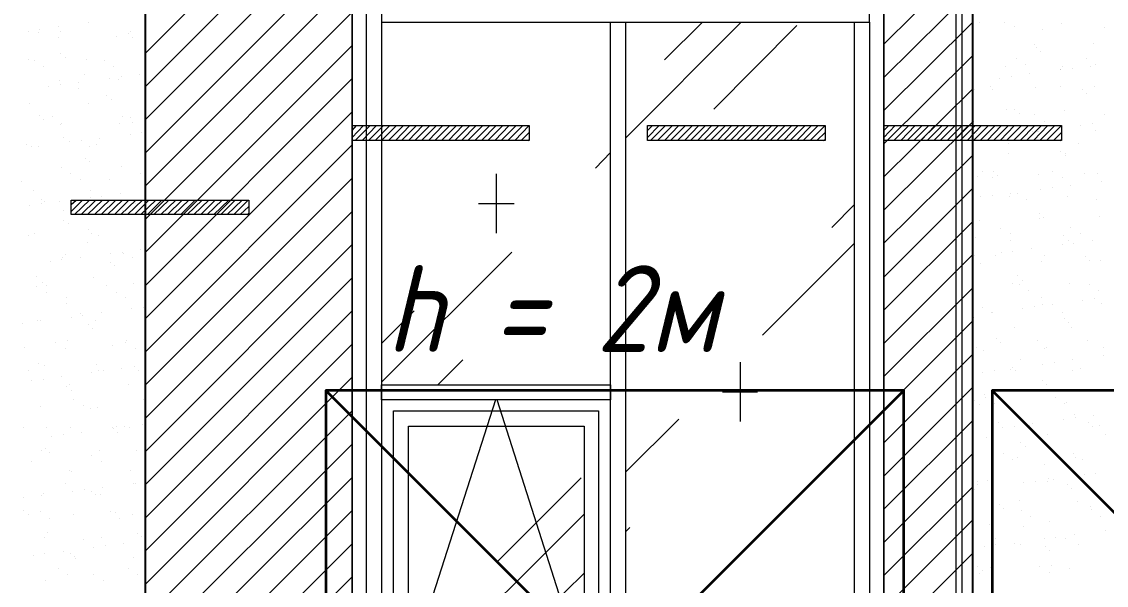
# Model space of a CAD drawing. Header units: millimetres. Extents: x -356862 to 418287, y 0 to 839748.
# Drawn here: x 387918 to 391672, y 774415 to 776364 of the extents above; entities that cross this region are included whole.
import ezdxf

# ---------------------------------------------------------------- set-up
doc = ezdxf.new("R2010")
doc.units = ezdxf.units.MM
doc.layers.add('PDF _Геометрия', color=7, linetype='Continuous', true_color=0xbababa)
doc.styles.add('ISOCPEUR_I', font='isocpeui.ttf', dxfattribs={"width": 0.9, "height": 2.5})

msp = doc.modelspace()

# ---------------------------------------------------------------- linework, layer by layer
at = {"color": 1, "lineweight": 35}
for points in [[(388971.1357, 774088.5377), (390971.1357, 774088.5377), (390971.1357, 775088.5377), (388971.1357, 775088.5377)], [(391277.0288, 774088.5377), (393277.0288, 774088.5377), (393277.0288, 775088.5377), (391277.0288, 775088.5377)]]:
    msp.add_lwpolyline(points, close=True, dxfattribs=at)
for points in [[(388971.1357, 773088.5377), (390971.1357, 775088.5377)], [(388971.1357, 775088.5377), (390971.1357, 773088.5377)], [(391277.0288, 775088.5377), (393277.0288, 773088.5377)]]:
    msp.add_lwpolyline(points, dxfattribs=at)
at = {"layer": 'PDF _Геометрия', "color": 171, "lineweight": 20, "true_color": 0x7f7fff}
for points in [[(388345.2763, 776253.6924), (389148.4721, 777056.8882)], [(388345.2763, 776138.9501), (389263.2144, 777056.8882)], [(388345.2763, 776024.2078), (389377.9567, 777056.8882)], [(388345.2763, 775909.4656), (389492.6989, 777056.8882)], [(388345.2763, 775794.7233), (389607.4412, 777056.8882)], [(390902.0804, 776286.1666), (391209.5031, 776591.4243)], [(390902.0804, 776171.4243), (391209.5031, 776476.6821)], [(388345.2763, 775679.981), (389061.8742, 776396.579)], [(390902.0804, 776056.6821), (391209.5031, 776361.9398)], [(388345.2763, 775565.2388), (389061.8742, 776281.8367)], [(390902.0804, 775941.9398), (391209.5031, 776247.1975)], [(388345.2763, 775450.4965), (389061.8742, 776167.0944)], [(390902.0804, 775827.1975), (391209.5031, 776132.4553)], [(388345.2763, 775335.7542), (389061.8742, 776052.3522)], [(390902.0804, 775712.4553), (391209.5031, 776017.713)], [(388345.2763, 775221.012), (389061.8742, 775937.6099)], [(390902.0804, 775597.713), (391209.5031, 775902.9707)], [(388345.2763, 775106.2697), (389061.8742, 775822.8676)], [(390902.0804, 775480.8058), (391209.5031, 775788.2285)], [(388345.2763, 774991.5274), (389061.8742, 775708.1254)], [(390902.0804, 775366.0635), (391209.5031, 775673.4862)], [(388345.2763, 774876.7852), (389061.8742, 775593.3831)], [(390902.0804, 775251.3212), (391209.5031, 775558.7439)], [(388345.2763, 774762.0429), (389061.8742, 775478.6408)], [(390902.0804, 775136.579), (391209.5031, 775444.0017)], [(388345.2763, 774647.3006), (389061.8742, 775363.8986)], [(390902.0804, 775021.8367), (391209.5031, 775329.2594)], [(388345.2763, 774532.5584), (389061.8742, 775249.1563)], [(390902.0804, 774907.0944), (391209.5031, 775214.5171)], [(388345.2763, 774417.8161), (389061.8742, 775134.414)], [(390902.0804, 774792.3522), (391209.5031, 775099.7748)], [(388345.2763, 774303.0738), (389061.8742, 775017.5068)], [(390902.0804, 774677.6099), (391209.5031, 774985.0326)], [(388345.2763, 774188.3315), (389061.8742, 774902.7645)], [(390902.0804, 774562.8676), (391209.5031, 774870.2903)], [(388345.2763, 774073.5893), (389061.8742, 774788.0223)], [(390902.0804, 774448.1254), (391209.5031, 774755.548)], [(388345.2763, 773958.847), (389061.8742, 774673.28)], [(390902.0804, 774333.3831), (391209.5031, 774640.8058)], [(388345.2763, 773844.1047), (389061.8742, 774558.5377)], [(390902.0804, 774218.6408), (391209.5031, 774526.0635)], [(388345.2763, 773729.3625), (389061.8742, 774443.7955)]]:
    msp.add_lwpolyline(points, dxfattribs=at)
for points in [[(388345.2763, 773701.2181), (389061.8742, 773701.2181), (389061.8742, 776463.6924), (390902.0804, 776463.6924), (390902.0804, 773701.2181), (391209.5031, 773701.2181), (391209.5031, 777056.8882), (388345.2763, 777056.8882)], [(389061.8742, 773701.2181), (390902.0804, 773701.2181), (390902.0804, 776463.6924), (389061.8742, 776463.6924)]]:
    msp.add_lwpolyline(points, close=True, dxfattribs=at)
at = {"layer": 'PDF _Геометрия', "color": 8, "lineweight": 5, "true_color": 0x808080}
msp.add_lwpolyline([(391151.0495, 777056.8882), (391151.0495, 773185.9604), (391161.8742, 773185.9604), (391172.6989, 773185.9604), (391172.6989, 777056.8882)], dxfattribs=at)
at = {"layer": 'PDF _Геометрия', "color": 252, "lineweight": 5, "true_color": 0x989898}
for points in [[(391151.0495, 777002.7645), (391151.0495, 773131.8367)], [(391172.6989, 773131.8367), (391172.6989, 777002.7645)], [(389163.6268, 776387.9192), (389163.6268, 775082.4553), (389163.6268, 773753.1769), (389111.668, 773753.1769), (389111.668, 775082.4553), (389111.668, 776387.9192), (389111.668, 776463.6924)], [(390826.3072, 776411.7336), (389981.9773, 776411.7336), (389163.6268, 776411.7336), (389163.6268, 776361.9398), (389981.9773, 776361.9398), (390852.2866, 776361.9398), (390852.2866, 776411.7336), (389981.9773, 776411.7336), (389163.6268, 776411.7336)], [(389955.9979, 773850.5996), (389955.9979, 775082.4553), (389955.9979, 776361.9398), (390007.9567, 776361.9398), (390007.9567, 775082.4553), (390007.9567, 773867.9192)], [(390800.3278, 774132.0429), (390800.3278, 775082.4553), (390800.3278, 776361.9398), (390852.2866, 776361.9398), (390852.2866, 775082.4553), (390852.2866, 774149.3625)]]:
    msp.add_lwpolyline(points, dxfattribs=at)
at = {"layer": 'PDF _Геометрия', "color": 24, "lineweight": 18, "true_color": 0xa12502}
for points in [[(387834.3484, 776463.6924), (388345.2763, 776463.6924), (388345.2763, 772168.4346), (388295.4824, 772168.4346), (388295.4824, 772014.7233), (387834.3484, 772014.7233)], [(391209.5031, 776463.6924), (391720.4309, 776463.6924), (391720.4309, 773088.5377), (391209.5031, 773088.5377)]]:
    msp.add_lwpolyline(points, close=True, dxfattribs=at)
at = {"layer": 'PDF _Геометрия', "color": 8, "lineweight": 25, "true_color": 0x767676}
for points in [[(387834.3484, 776463.6924), (388345.2763, 776463.6924), (388345.2763, 772168.4346), (388295.4824, 772168.4346), (388295.4824, 772014.7233), (387834.3484, 772014.7233)], [(391209.5031, 776463.6924), (391720.4309, 776463.6924), (391720.4309, 773088.5377), (391209.5031, 773088.5377)]]:
    msp.add_lwpolyline(points, close=True, dxfattribs=at)
at = {"layer": 'PDF _Геометрия', "color": 7, "lineweight": 9}
for points in [[(388345.2763, 776463.6924), (388345.2763, 772168.4346)], [(391209.5031, 773088.5377), (391209.5031, 776463.6924)]]:
    msp.add_lwpolyline(points, dxfattribs=at)
at = {"layer": 'PDF _Геометрия', "color": 7, "lineweight": 5}
msp.add_lwpolyline([(389061.8742, 773701.2181), (389061.8742, 776463.6924), (390902.0804, 776463.6924), (390902.0804, 773701.2181)], close=True, dxfattribs=at)
at = {"layer": 'PDF _Геометрия', "color": 24, "lineweight": 18, "true_color": 0xa12502}
for points in [[(388044.3484, 776346.7852), (388044.3484, 776346.7852)], [(388150.4309, 776359.7748), (388150.4309, 776359.7748)], [(391231.1526, 776361.9398), (391231.1526, 776361.9398)], [(391317.7505, 776359.7748), (391317.7505, 776359.7748)], [(391352.3897, 776346.7852), (391352.3897, 776346.7852)], [(391516.9257, 776357.6099), (391516.9257, 776357.6099)], [(387940.4309, 776331.6305), (387940.4309, 776331.6305)], [(387977.235, 776325.1357), (387977.235, 776325.1357)], [(387979.4, 776338.1254), (387979.4, 776338.1254)], [(388044.3484, 776309.981), (388044.3484, 776309.981)], [(388050.8433, 776329.4656), (388050.8433, 776329.4656)], [(388247.8536, 776312.146), (388247.8536, 776312.146)], [(388288.9876, 776322.9707), (388288.9876, 776322.9707)], [(388293.3175, 776329.4656), (388293.3175, 776329.4656)], [(388301.9773, 776309.981), (388301.9773, 776309.981)], [(391449.8123, 776335.9604), (391449.8123, 776335.9604)], [(391664.1422, 776342.4553), (391664.1422, 776342.4553)], [(391211.668, 776277.5068), (391211.668, 776277.5068)], [(391421.668, 776286.1666), (391421.668, 776286.1666)], [(391430.3278, 776275.3419), (391430.3278, 776275.3419)], [(391627.3381, 776288.3315), (391627.3381, 776288.3315)], [(387942.5959, 776234.2078), (387942.5959, 776234.2078)], [(388053.0082, 776253.6924), (388053.0082, 776253.6924)], [(388068.1629, 776240.7027), (388068.1629, 776240.7027)], [(388141.7711, 776232.0429), (388141.7711, 776232.0429)], [(391361.0495, 776236.3728), (391361.0495, 776236.3728)], [(391443.3175, 776262.3522), (391443.3175, 776262.3522)], [(391603.5237, 776236.3728), (391603.5237, 776236.3728)], [(387962.0804, 776229.8779), (387962.0804, 776229.8779)], [(387994.5546, 776210.3934), (387994.5546, 776210.3934)], [(388204.5546, 776229.8779), (388204.5546, 776229.8779)], [(388237.0288, 776210.3934), (388237.0288, 776210.3934)], [(391322.0804, 776208.2285), (391322.0804, 776208.2285)], [(391393.5237, 776214.7233), (391393.5237, 776214.7233)], [(391512.5959, 776199.5687), (391512.5959, 776199.5687)], [(391512.5959, 776197.4037), (391512.5959, 776197.4037)], [(391521.2556, 776208.2285), (391521.2556, 776208.2285)], [(391553.7299, 776201.7336), (391553.7299, 776201.7336)], [(391616.5134, 776210.3934), (391616.5134, 776210.3934)], [(391635.9979, 776216.8882), (391635.9979, 776216.8882)], [(388048.6783, 776160.5996), (388048.6783, 776160.5996)], [(388135.2763, 776180.0841), (388135.2763, 776180.0841)], [(388221.8742, 776167.0944), (388221.8742, 776167.0944)], [(388252.1835, 776162.7645), (388252.1835, 776162.7645)], [(388263.0082, 776173.5893), (388263.0082, 776173.5893)], [(388325.7917, 776182.2491), (388325.7917, 776182.2491)], [(391209.5031, 776193.0738), (391209.5031, 776193.0738)], [(391302.5959, 776169.2594), (391302.5959, 776169.2594)], [(391343.7299, 776175.7542), (391343.7299, 776175.7542)], [(391406.5134, 776184.414), (391406.5134, 776184.414)], [(388011.8742, 776141.1151), (388011.8742, 776141.1151)], [(388053.0082, 776145.445), (388053.0082, 776145.445)], [(388113.6268, 776134.6202), (388113.6268, 776134.6202)], [(388115.7917, 776154.1047), (388115.7917, 776154.1047)], [(391215.9979, 776128.1254), (391215.9979, 776128.1254)], [(391270.1216, 776138.9501), (391270.1216, 776138.9501)], [(391278.7814, 776130.2903), (391278.7814, 776130.2903)], [(391428.1629, 776136.7852), (391428.1629, 776136.7852)], [(391512.5959, 776141.1151), (391512.5959, 776141.1151)], [(391590.534, 776128.1254), (391590.534, 776128.1254)], [(391631.668, 776138.9501), (391631.668, 776138.9501)], [(387946.9257, 776082.6614), (387946.9257, 776082.6614)], [(388148.266, 776082.6614), (388148.266, 776082.6614)], [(388213.2144, 776108.6408), (388213.2144, 776108.6408)], [(388228.369, 776095.6511), (388228.369, 776095.6511)], [(391603.5237, 776115.1357), (391603.5237, 776115.1357)], [(391326.4103, 776058.847), (391326.4103, 776058.847)], [(391354.5546, 776061.012), (391354.5546, 776061.012)], [(391369.7093, 776048.0223), (391369.7093, 776048.0223)], [(391525.5855, 776056.6821), (391525.5855, 776056.6821)], [(387979.4, 776039.3625), (387979.4, 776039.3625)], [(387994.5546, 776026.3728), (387994.5546, 776026.3728)], [(388024.8639, 776035.0326), (388024.8639, 776035.0326)], [(388053.0082, 776009.0532), (388053.0082, 776009.0532)], [(388057.3381, 776013.3831), (388057.3381, 776013.3831)], [(388256.5134, 776013.3831), (388256.5134, 776013.3831)], [(388267.3381, 776035.0326), (388267.3381, 776035.0326)], [(388295.4824, 776032.8676), (388295.4824, 776032.8676)], [(388301.9773, 776015.548), (388301.9773, 776015.548)], [(391213.833, 776019.8779), (391213.833, 776019.8779)], [(391423.833, 776041.5274), (391423.833, 776041.5274)], [(391456.3072, 776019.8779), (391456.3072, 776019.8779)], [(391625.1732, 776011.2181), (391625.1732, 776011.2181)], [(391666.3072, 776041.5274), (391666.3072, 776041.5274)], [(388293.3175, 775974.414), (388293.3175, 775974.414)], [(388334.4515, 775980.9089), (388334.4515, 775980.9089)], [(391222.4928, 775978.7439), (391222.4928, 775978.7439)], [(391374.0391, 775976.579), (391374.0391, 775976.579)], [(391415.1732, 775983.0738), (391415.1732, 775983.0738)], [(391432.4928, 775985.2388), (391432.4928, 775985.2388)], [(391436.8227, 775985.2388), (391436.8227, 775985.2388)], [(391477.9567, 775991.7336), (391477.9567, 775991.7336)], [(391584.0391, 776004.7233), (391584.0391, 776004.7233)], [(391635.9979, 775987.4037), (391635.9979, 775987.4037)], [(387933.9361, 775937.6099), (387933.9361, 775937.6099)], [(387953.4206, 775933.28), (387953.4206, 775933.28)], [(387977.235, 775933.28), (387977.235, 775933.28)], [(388061.668, 775963.5893), (388061.668, 775963.5893)], [(388083.3175, 775948.4346), (388083.3175, 775948.4346)], [(388124.4515, 775952.7645), (388124.4515, 775952.7645)], [(388176.4103, 775939.7748), (388176.4103, 775939.7748)], [(388187.235, 775961.4243), (388187.235, 775961.4243)], [(391267.9567, 775963.5893), (391267.9567, 775963.5893)], [(391332.9051, 775944.1047), (391332.9051, 775944.1047)], [(391575.3794, 775944.1047), (391575.3794, 775944.1047)], [(388152.5959, 775931.1151), (388152.5959, 775931.1151)], [(391332.9051, 775909.4656), (391332.9051, 775909.4656)], [(391514.7608, 775913.7955), (391514.7608, 775913.7955)], [(391529.9154, 775900.8058), (391529.9154, 775900.8058)], [(391532.0804, 775907.3006), (391532.0804, 775907.3006)], [(388057.3381, 775859.6718), (388057.3381, 775859.6718)], [(388139.6062, 775892.146), (388139.6062, 775892.146)], [(388152.5959, 775879.1563), (388152.5959, 775879.1563)], [(388263.0082, 775861.8367), (388263.0082, 775861.8367)], [(388087.6474, 775840.1872), (388087.6474, 775840.1872)], [(388330.1216, 775840.1872), (388330.1216, 775840.1872)], [(391226.8227, 775827.1975), (391226.8227, 775827.1975)], [(391244.1422, 775846.6821), (391244.1422, 775846.6821)], [(391276.6165, 775825.0326), (391276.6165, 775825.0326)], [(391280.9464, 775844.5171), (391280.9464, 775844.5171)], [(391296.101, 775831.5274), (391296.101, 775831.5274)], [(391436.8227, 775835.8573), (391436.8227, 775835.8573)], [(391486.6165, 775846.6821), (391486.6165, 775846.6821)], [(391519.0907, 775825.0326), (391519.0907, 775825.0326)], [(391597.0288, 775838.0223), (391597.0288, 775838.0223)], [(391640.3278, 775838.0223), (391640.3278, 775838.0223)], [(387918.7814, 775812.0429), (387918.7814, 775812.0429)], [(387957.7505, 775781.7336), (387957.7505, 775781.7336)], [(388120.1216, 775818.5377), (388120.1216, 775818.5377)], [(388156.9257, 775781.7336), (388156.9257, 775781.7336)], [(388221.8742, 775818.5377), (388221.8742, 775818.5377)], [(391445.4824, 775783.8986), (391445.4824, 775783.8986)], [(391486.6165, 775790.3934), (391486.6165, 775790.3934)], [(391549.4, 775799.0532), (391549.4, 775799.0532)], [(391655.4824, 775812.0429), (391655.4824, 775812.0429)], [(387985.8948, 775749.2594), (387985.8948, 775749.2594)], [(388154.7608, 775755.7542), (388154.7608, 775755.7542)], [(388195.8948, 775760.0841), (388195.8948, 775760.0841)], [(388258.6783, 775768.7439), (388258.6783, 775768.7439)], [(388297.6474, 775747.0944), (388297.6474, 775747.0944)], [(391235.4824, 775757.9192), (391235.4824, 775757.9192)], [(391276.6165, 775762.2491), (391276.6165, 775762.2491)], [(391337.235, 775757.9192), (391337.235, 775757.9192)], [(391339.4, 775770.9089), (391339.4, 775770.9089)], [(391363.2144, 775770.9089), (391363.2144, 775770.9089)], [(391395.6886, 775749.2594), (391395.6886, 775749.2594)], [(391536.4103, 775757.9192), (391536.4103, 775757.9192)], [(391638.1629, 775749.2594), (391638.1629, 775749.2594)], [(387944.7608, 775727.6099), (387944.7608, 775727.6099)], [(387985.8948, 775734.1047), (387985.8948, 775734.1047)], [(387996.7196, 775742.7645), (387996.7196, 775742.7645)], [(388048.6783, 775740.5996), (388048.6783, 775740.5996)], [(388063.833, 775710.2903), (388063.833, 775710.2903)], [(388239.1938, 775742.7645), (388239.1938, 775742.7645)], [(388267.3381, 775712.4553), (388267.3381, 775712.4553)], [(388312.802, 775734.1047), (388312.802, 775734.1047)], [(388063.833, 775677.8161), (388063.833, 775677.8161)], [(391231.1526, 775677.8161), (391231.1526, 775677.8161)], [(391441.1526, 775699.4656), (391441.1526, 775699.4656)], [(391441.1526, 775684.3109), (391441.1526, 775684.3109)], [(391454.1422, 775686.4759), (391454.1422, 775686.4759)], [(391646.8227, 775688.6408), (391646.8227, 775688.6408)], [(387962.0804, 775632.3522), (387962.0804, 775632.3522)], [(388078.9876, 775664.8264), (388078.9876, 775664.8264)], [(388150.4309, 775645.3419), (388150.4309, 775645.3419)], [(388161.2556, 775632.3522), (388161.2556, 775632.3522)], [(391306.9257, 775649.6718), (391306.9257, 775649.6718)], [(391549.4, 775651.8367), (391549.4, 775651.8367)], [(387940.4309, 775623.6924), (387940.4309, 775623.6924)], [(388146.101, 775602.0429), (388146.101, 775602.0429)], [(388185.0701, 775623.6924), (388185.0701, 775623.6924)], [(391220.3278, 775617.1975), (391220.3278, 775617.1975)], [(391339.4, 775630.1872), (391339.4, 775630.1872)], [(391341.5649, 775608.5377), (391341.5649, 775608.5377)], [(391523.4206, 775623.6924), (391523.4206, 775623.6924)], [(391540.7402, 775606.3728), (391540.7402, 775606.3728)], [(391558.0598, 775597.713), (391558.0598, 775597.713)], [(391581.8742, 775630.1872), (391581.8742, 775630.1872)], [(391623.0082, 775606.3728), (391623.0082, 775606.3728)], [(388068.1629, 775558.7439), (388068.1629, 775558.7439)], [(388226.2041, 775563.0738), (388226.2041, 775563.0738)], [(388267.3381, 775567.4037), (388267.3381, 775567.4037)], [(388271.668, 775560.9089), (388271.668, 775560.9089)], [(388330.1216, 775576.0635), (388330.1216, 775576.0635)], [(391309.0907, 775565.2388), (391309.0907, 775565.2388)], [(391348.0598, 775569.5687), (391348.0598, 775569.5687)], [(391413.0082, 775578.2285), (391413.0082, 775578.2285)], [(391519.0907, 775593.3831), (391519.0907, 775593.3831)], [(388018.369, 775534.9295), (388018.369, 775534.9295)], [(388057.3381, 775541.4243), (388057.3381, 775541.4243)], [(388059.5031, 775547.9192), (388059.5031, 775547.9192)], [(388122.2866, 775550.0841), (388122.2866, 775550.0841)], [(388224.0391, 775532.7645), (388224.0391, 775532.7645)], [(388239.1938, 775519.7748), (388239.1938, 775519.7748)], [(388301.9773, 775547.9192), (388301.9773, 775547.9192)], [(391215.9979, 775554.414), (391215.9979, 775554.414)], [(391237.6474, 775528.4346), (391237.6474, 775528.4346)], [(391287.4412, 775554.414), (391287.4412, 775554.414)], [(391447.6474, 775534.9295), (391447.6474, 775534.9295)], [(391458.4721, 775554.414), (391458.4721, 775554.414)], [(391601.3587, 775552.2491), (391601.3587, 775552.2491)], [(391614.3484, 775539.2594), (391614.3484, 775539.2594)], [(391651.1526, 775537.0944), (391651.1526, 775537.0944)], [(387968.5752, 775482.9707), (387968.5752, 775482.9707)], [(391365.3794, 775485.1357), (391365.3794, 775485.1357)], [(387970.7402, 775448.3315), (387970.7402, 775448.3315)], [(387990.2247, 775463.4862), (387990.2247, 775463.4862)], [(388003.2144, 775450.4965), (388003.2144, 775450.4965)], [(388167.7505, 775480.8058), (388167.7505, 775480.8058)], [(388213.2144, 775450.4965), (388213.2144, 775450.4965)], [(388306.3072, 775456.9913), (388306.3072, 775456.9913)], [(391345.8948, 775456.9913), (391345.8948, 775456.9913)], [(391369.7093, 775454.8264), (391369.7093, 775454.8264)], [(391380.534, 775469.981), (391380.534, 775469.981)], [(391545.0701, 775456.9913), (391545.0701, 775456.9913)], [(391612.1835, 775454.8264), (391612.1835, 775454.8264)], [(388005.3794, 775428.847), (388005.3794, 775428.847)], [(388072.4928, 775409.3625), (388072.4928, 775409.3625)], [(388247.8536, 775428.847), (388247.8536, 775428.847)], [(388275.9979, 775411.5274), (388275.9979, 775411.5274)], [(391402.1835, 775435.3419), (391402.1835, 775435.3419)], [(391447.6474, 775409.3625), (391447.6474, 775409.3625)], [(391644.6577, 775435.3419), (391644.6577, 775435.3419)], [(388072.4928, 775387.713), (388072.4928, 775387.713)], [(388299.8123, 775370.3934), (388299.8123, 775370.3934)], [(388338.7814, 775376.8882), (388338.7814, 775376.8882)], [(391241.9773, 775376.8882), (391241.9773, 775376.8882)], [(391380.534, 775372.5584), (391380.534, 775372.5584)], [(391421.668, 775379.0532), (391421.668, 775379.0532)], [(391451.9773, 775385.548), (391451.9773, 775385.548)], [(391484.4515, 775385.548), (391484.4515, 775385.548)], [(391590.534, 775400.7027), (391590.534, 775400.7027)], [(391629.5031, 775405.0326), (391629.5031, 775405.0326)], [(391655.4824, 775387.713), (391655.4824, 775387.713)], [(387972.9051, 775331.4243), (387972.9051, 775331.4243)], [(388089.8123, 775342.2491), (388089.8123, 775342.2491)], [(388122.2866, 775353.0738), (388122.2866, 775353.0738)], [(388128.7814, 775348.7439), (388128.7814, 775348.7439)], [(388172.0804, 775331.4243), (388172.0804, 775331.4243)], [(388193.7299, 775357.4037), (388193.7299, 775357.4037)], [(391211.668, 775350.9089), (391211.668, 775350.9089)], [(391213.833, 775340.0841), (391213.833, 775340.0841)], [(391274.4515, 775359.5687), (391274.4515, 775359.5687)], [(391278.7814, 775359.5687), (391278.7814, 775359.5687)], [(391521.2556, 775359.5687), (391521.2556, 775359.5687)], [(391525.5855, 775337.9192), (391525.5855, 775337.9192)], [(387920.9464, 775320.5996), (387920.9464, 775320.5996)], [(387983.7299, 775329.2594), (387983.7299, 775329.2594)], [(388150.4309, 775316.2697), (388150.4309, 775316.2697)], [(388163.4206, 775303.28), (388163.4206, 775303.28)], [(391352.3897, 775307.6099), (391352.3897, 775307.6099)], [(391540.7402, 775324.9295), (391540.7402, 775324.9295)], [(391551.5649, 775307.6099), (391551.5649, 775307.6099)], [(388076.8227, 775259.981), (388076.8227, 775259.981)], [(388282.4928, 775262.146), (388282.4928, 775262.146)], [(391291.7711, 775268.6408), (391291.7711, 775268.6408)], [(391432.4928, 775259.981), (391432.4928, 775259.981)], [(391607.8536, 775262.146), (391607.8536, 775262.146)], [(387929.6062, 775236.1666), (387929.6062, 775236.1666)], [(388033.5237, 775253.4862), (388033.5237, 775253.4862)], [(388068.1629, 775234.0017), (388068.1629, 775234.0017)], [(388232.6989, 775242.6614), (388232.6989, 775242.6614)], [(388278.1629, 775253.4862), (388278.1629, 775253.4862)], [(388310.6371, 775234.0017), (388310.6371, 775234.0017)], [(391222.4928, 775238.3315), (391222.4928, 775238.3315)], [(391246.3072, 775227.5068), (391246.3072, 775227.5068)], [(391306.9257, 775255.6511), (391306.9257, 775255.6511)], [(391456.3072, 775234.0017), (391456.3072, 775234.0017)], [(391464.967, 775238.3315), (391464.967, 775238.3315)], [(391661.9773, 775238.3315), (391661.9773, 775238.3315)], [(387977.235, 775182.0429), (387977.235, 775182.0429)], [(391374.0391, 775195.0326), (391374.0391, 775195.0326)], [(391493.1113, 775186.3728), (391493.1113, 775186.3728)], [(391555.8948, 775195.0326), (391555.8948, 775195.0326)], [(391661.9773, 775208.0223), (391661.9773, 775208.0223)], [(387942.5959, 775156.0635), (387942.5959, 775156.0635)], [(387996.7196, 775173.3831), (387996.7196, 775173.3831)], [(388161.2556, 775151.7336), (388161.2556, 775151.7336)], [(388176.4103, 775179.8779), (388176.4103, 775179.8779)], [(388185.0701, 775158.2285), (388185.0701, 775158.2285)], [(388202.3897, 775156.0635), (388202.3897, 775156.0635)], [(388265.1732, 775164.7233), (388265.1732, 775164.7233)], [(388308.4721, 775171.2181), (388308.4721, 775171.2181)], [(388323.6268, 775158.2285), (388323.6268, 775158.2285)], [(391241.9773, 775151.7336), (391241.9773, 775151.7336)], [(391283.1113, 775158.2285), (391283.1113, 775158.2285)], [(391341.5649, 775162.5584), (391341.5649, 775162.5584)], [(391345.8948, 775166.8882), (391345.8948, 775166.8882)], [(391356.7196, 775158.2285), (391356.7196, 775158.2285)], [(391451.9773, 775179.8779), (391451.9773, 775179.8779)], [(391555.8948, 775156.0635), (391555.8948, 775156.0635)], [(391584.0391, 775164.7233), (391584.0391, 775164.7233)], [(387951.2556, 775123.5893), (387951.2556, 775123.5893)], [(387992.3897, 775127.9192), (387992.3897, 775127.9192)], [(388055.1732, 775136.579), (388055.1732, 775136.579)], [(388083.3175, 775108.4346), (388083.3175, 775108.4346)], [(388286.8227, 775110.5996), (388286.8227, 775110.5996)], [(391451.9773, 775123.5893), (391451.9773, 775123.5893)], [(391464.967, 775110.5996), (391464.967, 775110.5996)], [(388074.6577, 775101.9398), (388074.6577, 775101.9398)], [(388089.8123, 775088.9501), (388089.8123, 775088.9501)], [(391250.6371, 775075.9604), (391250.6371, 775075.9604)], [(391462.802, 775084.6202), (391462.802, 775084.6202)], [(391666.3072, 775086.7852), (391666.3072, 775086.7852)], [(387981.5649, 775032.6614), (387981.5649, 775032.6614)], [(388096.3072, 775058.6408), (388096.3072, 775058.6408)], [(388130.9464, 775036.9913), (388130.9464, 775036.9913)], [(388340.9464, 775058.6408), (388340.9464, 775058.6408)], [(391215.9979, 775054.3109), (391215.9979, 775054.3109)], [(391231.1526, 775041.3212), (391231.1526, 775041.3212)], [(391252.802, 775065.1357), (391252.802, 775065.1357)], [(391285.2763, 775043.4862), (391285.2763, 775043.4862)], [(391495.2763, 775065.1357), (391495.2763, 775065.1357)], [(391527.7505, 775043.4862), (391527.7505, 775043.4862)], [(391534.2453, 775047.8161), (391534.2453, 775047.8161)], [(388156.9257, 775026.1666), (388156.9257, 775026.1666)], [(388180.7402, 775030.4965), (388180.7402, 775030.4965)], [(391361.0495, 775006.6821), (391361.0495, 775006.6821)], [(391560.2247, 775006.6821), (391560.2247, 775006.6821)], [(391564.5546, 774993.6924), (391564.5546, 774993.6924)], [(391627.3381, 775002.3522), (391627.3381, 775002.3522)], [(387923.1113, 774959.0532), (387923.1113, 774959.0532)], [(388005.3794, 774961.2181), (388005.3794, 774961.2181)], [(388087.6474, 774959.0532), (388087.6474, 774959.0532)], [(388232.6989, 774959.0532), (388232.6989, 774959.0532)], [(388234.8639, 774956.8882), (388234.8639, 774956.8882)], [(388247.8536, 774963.3831), (388247.8536, 774963.3831)], [(388273.833, 774963.3831), (388273.833, 774963.3831)], [(388291.1526, 774961.2181), (388291.1526, 774961.2181)], [(388336.6165, 774972.0429), (388336.6165, 774972.0429)], [(391298.266, 774978.5377), (391298.266, 774978.5377)], [(391313.4206, 774961.2181), (391313.4206, 774961.2181)], [(391354.5546, 774965.548), (391354.5546, 774965.548)], [(391404.3484, 774967.713), (391404.3484, 774967.713)], [(391417.3381, 774974.2078), (391417.3381, 774974.2078)], [(391523.4206, 774987.1975), (391523.4206, 774987.1975)], [(391610.0185, 774976.3728), (391610.0185, 774976.3728)], [(391625.1732, 774963.3831), (391625.1732, 774963.3831)], [(391646.8227, 774967.713), (391646.8227, 774967.713)], [(388022.6989, 774930.9089), (388022.6989, 774930.9089)], [(388063.833, 774935.2388), (388063.833, 774935.2388)], [(388126.6165, 774943.8986), (388126.6165, 774943.8986)], [(388250.0185, 774943.8986), (388250.0185, 774943.8986)], [(391257.1319, 774926.579), (391257.1319, 774926.579)], [(391467.1319, 774935.2388), (391467.1319, 774935.2388)], [(391670.6371, 774937.4037), (391670.6371, 774937.4037)], [(387988.0598, 774881.1151), (387988.0598, 774881.1151)], [(388001.0495, 774887.6099), (388001.0495, 774887.6099)], [(388187.235, 774881.1151), (388187.235, 774881.1151)], [(388317.1319, 774881.1151), (388317.1319, 774881.1151)], [(391376.2041, 774907.0944), (391376.2041, 774907.0944)], [(391391.3587, 774894.1047), (391391.3587, 774894.1047)], [(388014.0391, 774874.6202), (388014.0391, 774874.6202)], [(388161.2556, 774863.7955), (388161.2556, 774863.7955)], [(391315.5855, 774870.2903), (391315.5855, 774870.2903)], [(391348.0598, 774848.6408), (391348.0598, 774848.6408)], [(391365.3794, 774857.3006), (391365.3794, 774857.3006)], [(391558.0598, 774870.2903), (391558.0598, 774870.2903)], [(391564.5546, 774855.1357), (391564.5546, 774855.1357)], [(391590.534, 774848.6408), (391590.534, 774848.6408)], [(387951.2556, 774842.146), (387951.2556, 774842.146)], [(388083.3175, 774811.8367), (388083.3175, 774811.8367)], [(388091.9773, 774807.5068), (388091.9773, 774807.5068)], [(388193.7299, 774842.146), (388193.7299, 774842.146)], [(388295.4824, 774811.8367), (388295.4824, 774811.8367)], [(391458.4721, 774833.4862), (391458.4721, 774833.4862)], [(388345.2763, 774770.7027), (388345.2763, 774770.7027)], [(391224.6577, 774772.8676), (391224.6577, 774772.8676)], [(391261.4618, 774777.1975), (391261.4618, 774777.1975)], [(391384.8639, 774768.5377), (391384.8639, 774768.5377)], [(391425.9979, 774772.8676), (391425.9979, 774772.8676)], [(391467.1319, 774772.8676), (391467.1319, 774772.8676)], [(391471.4618, 774783.6924), (391471.4618, 774783.6924)], [(391488.7814, 774781.5274), (391488.7814, 774781.5274)], [(391594.8639, 774796.6821), (391594.8639, 774796.6821)], [(391635.9979, 774801.012), (391635.9979, 774801.012)], [(387992.3897, 774731.7336), (387992.3897, 774731.7336)], [(388068.1629, 774766.3728), (388068.1629, 774766.3728)], [(388094.1422, 774738.2285), (388094.1422, 774738.2285)], [(388135.2763, 774744.7233), (388135.2763, 774744.7233)], [(388161.2556, 774740.3934), (388161.2556, 774740.3934)], [(388198.0598, 774751.2181), (388198.0598, 774751.2181)], [(388304.1422, 774766.3728), (388304.1422, 774766.3728)], [(388310.6371, 774766.3728), (388310.6371, 774766.3728)], [(391215.9979, 774744.7233), (391215.9979, 774744.7233)], [(391224.6577, 774764.2078), (391224.6577, 774764.2078)], [(391280.9464, 774753.3831), (391280.9464, 774753.3831)], [(391536.4103, 774762.0429), (391536.4103, 774762.0429)], [(391551.5649, 774749.0532), (391551.5649, 774749.0532)], [(387925.2763, 774716.579), (387925.2763, 774716.579)], [(387988.0598, 774725.2388), (387988.0598, 774725.2388)], [(388174.2453, 774727.4037), (388174.2453, 774727.4037)], [(388191.5649, 774729.5687), (388191.5649, 774729.5687)], [(391371.8742, 774707.9192), (391371.8742, 774707.9192)], [(391571.0495, 774705.7542), (391571.0495, 774705.7542)], [(387925.2763, 774673.28), (387925.2763, 774673.28)], [(387940.4309, 774660.2903), (387940.4309, 774660.2903)], [(387981.5649, 774668.9501), (387981.5649, 774668.9501)], [(388098.4721, 774658.1254), (388098.4721, 774658.1254)], [(388224.0391, 774668.9501), (388224.0391, 774668.9501)], [(388243.5237, 774666.7852), (388243.5237, 774666.7852)], [(388301.9773, 774660.2903), (388301.9773, 774660.2903)], [(391302.5959, 774692.7645), (391302.5959, 774692.7645)], [(391315.5855, 774679.7748), (391315.5855, 774679.7748)], [(391378.369, 774673.28), (391378.369, 774673.28)], [(391618.6783, 774686.2697), (391618.6783, 774686.2697)], [(391620.8433, 774675.445), (391620.8433, 774675.445)], [(388014.0391, 774647.3006), (388014.0391, 774647.3006)], [(388256.5134, 774647.3006), (388256.5134, 774647.3006)], [(391265.7917, 774625.6511), (391265.7917, 774625.6511)], [(391410.8433, 774653.7955), (391410.8433, 774653.7955)], [(391475.7917, 774634.3109), (391475.7917, 774634.3109)], [(391653.3175, 774653.7955), (391653.3175, 774653.7955)], [(387996.7196, 774580.1872), (387996.7196, 774580.1872)], [(388007.5443, 774597.5068), (388007.5443, 774597.5068)], [(388195.8948, 774580.1872), (388195.8948, 774580.1872)], [(388319.2969, 774595.3419), (388319.2969, 774595.3419)], [(388334.4515, 774582.3522), (388334.4515, 774582.3522)], [(391384.8639, 774616.9913), (391384.8639, 774616.9913)], [(391497.4412, 774580.1872), (391497.4412, 774580.1872)], [(391562.3897, 774588.847), (391562.3897, 774588.847)], [(391668.4721, 774604.0017), (391668.4721, 774604.0017)], [(388130.9464, 774571.5274), (388130.9464, 774571.5274)], [(388167.7505, 774545.548), (388167.7505, 774545.548)], [(388206.7196, 774552.0429), (388206.7196, 774552.0429)], [(388271.668, 774560.7027), (388271.668, 774560.7027)], [(391248.4721, 774547.713), (391248.4721, 774547.713)], [(391287.4412, 774578.0223), (391287.4412, 774578.0223)], [(391287.4412, 774554.2078), (391287.4412, 774554.2078)], [(391352.3897, 774560.7027), (391352.3897, 774560.7027)], [(391376.2041, 774556.3728), (391376.2041, 774556.3728)], [(391458.4721, 774575.8573), (391458.4721, 774575.8573)], [(391462.802, 774547.713), (391462.802, 774547.713)], [(391529.9154, 774578.0223), (391529.9154, 774578.0223)], [(391575.3794, 774556.3728), (391575.3794, 774556.3728)], [(387957.7505, 774517.4037), (387957.7505, 774517.4037)], [(387996.7196, 774523.8986), (387996.7196, 774523.8986)], [(388061.668, 774532.5584), (388061.668, 774532.5584)], [(388085.4824, 774526.0635), (388085.4824, 774526.0635)], [(388100.6371, 774513.0738), (388100.6371, 774513.0738)], [(388102.802, 774508.7439), (388102.802, 774508.7439)], [(388306.3072, 774510.9089), (388306.3072, 774510.9089)], [(391475.7917, 774534.7233), (391475.7917, 774534.7233)], [(388044.3484, 774471.9398), (388044.3484, 774471.9398)], [(388286.8227, 774474.1047), (388286.8227, 774474.1047)], [(391226.8227, 774478.4346), (391226.8227, 774478.4346)], [(391270.1216, 774476.2697), (391270.1216, 774476.2697)], [(391441.1526, 774478.4346), (391441.1526, 774478.4346)], [(391482.2866, 774482.7645), (391482.2866, 774482.7645)], [(391545.0701, 774471.9398), (391545.0701, 774471.9398)], [(388001.0495, 774430.8058), (388001.0495, 774430.8058)], [(388076.8227, 774452.4553), (388076.8227, 774452.4553)], [(388167.7505, 774450.2903), (388167.7505, 774450.2903)], [(388200.2247, 774430.8058), (388200.2247, 774430.8058)], [(388319.2969, 774452.4553), (388319.2969, 774452.4553)], [(391231.1526, 774456.7852), (391231.1526, 774456.7852)], [(391241.9773, 774465.445), (391241.9773, 774465.445)], [(391473.6268, 774458.9501), (391473.6268, 774458.9501)]]:
    msp.add_lwpolyline(points, dxfattribs=at)
at = {"layer": 'PDF _Геометрия', "color": 254, "lineweight": 5, "true_color": 0xdcdcdc}
for points in [[(390007.9567, 775961.4243), (390408.4721, 776361.9398)], [(390142.1835, 776232.0429), (390274.2453, 776361.9398)], [(390313.2144, 776061.012), (390601.1526, 776351.1151)], [(389904.0391, 775857.5068), (389955.9979, 775911.6305)], [(389559.8123, 775838.0223), (389559.8123, 775632.3522)], [(389622.5959, 775734.1047), (389499.1938, 775734.1047)], [(390722.3897, 775651.8367), (390800.3278, 775731.9398)], [(390482.0804, 775279.4656), (390800.3278, 775597.713)], [(389163.6268, 775117.0944), (389613.9361, 775567.4037)], [(389163.6268, 775251.3212), (389276.2041, 775363.8986)], [(389358.4721, 775108.4346), (389445.0701, 775195.0326)], [(390404.1422, 775186.3728), (390404.1422, 774980.7027)], [(390464.7608, 775082.4553), (390343.5237, 775082.4553)], [(389557.6474, 775056.4759), (389163.6268, 773826.7852)], [(389949.5031, 773848.4346), (389564.1422, 775056.4759)], [(390007.9567, 774805.3419), (390191.9773, 774989.3625)], [(389564.1422, 774495.7542), (389854.2453, 774785.8573)], [(389323.833, 774121.2181), (389865.0701, 774660.2903)], [(390007.9567, 774599.6718), (390023.1113, 774614.8264)], [(389733.0082, 774326.8882), (389865.0701, 774456.7852)]]:
    msp.add_lwpolyline(points, dxfattribs=at)
at = {"layer": 'PDF _Геометрия', "color": 92, "lineweight": 20, "true_color": 0x00dd00}
for points in [[(389674.5546, 775952.7645), (389061.8742, 775952.7645), (389061.8742, 776004.7233), (389674.5546, 776004.7233)], [(390698.5752, 775952.7645), (390083.7299, 775952.7645), (390083.7299, 776004.7233), (390698.5752, 776004.7233)], [(391516.9257, 775952.7645), (390902.0804, 775952.7645), (390902.0804, 776004.7233), (391516.9257, 776004.7233)], [(388704.6577, 775697.3006), (388089.8123, 775697.3006), (388089.8123, 775747.0944), (388704.6577, 775747.0944)]]:
    msp.add_lwpolyline(points, close=True, dxfattribs=at)
at = {"layer": 'PDF _Геометрия', "color": 92, "lineweight": 5, "true_color": 0x00dd00}
for points in [[(389061.8742, 775963.5893), (389100.8433, 776004.7233)], [(389061.8742, 775987.4037), (389077.0288, 776004.7233)], [(389072.6989, 775952.7645), (389124.6577, 776004.7233)], [(389096.5134, 775952.7645), (389146.3072, 776004.7233)], [(389118.1629, 775952.7645), (389170.1216, 776004.7233)], [(389141.9773, 775952.7645), (389191.7711, 776004.7233)], [(389163.6268, 775952.7645), (389215.5855, 776004.7233)], [(389187.4412, 775952.7645), (389239.4, 776004.7233)], [(389211.2556, 775952.7645), (389261.0495, 776004.7233)], [(389232.9051, 775952.7645), (389284.8639, 776004.7233)], [(389256.7196, 775952.7645), (389306.5134, 776004.7233)], [(389278.369, 775952.7645), (389330.3278, 776004.7233)], [(389302.1835, 775952.7645), (389354.1422, 776004.7233)], [(389325.9979, 775952.7645), (389375.7917, 776004.7233)], [(389347.6474, 775952.7645), (389399.6062, 776004.7233)], [(389371.4618, 775952.7645), (389423.4206, 776004.7233)], [(389395.2763, 775952.7645), (389445.0701, 776004.7233)], [(389416.9257, 775952.7645), (389468.8845, 776004.7233)], [(389440.7402, 775952.7645), (389490.534, 776004.7233)], [(389462.3897, 775952.7645), (389514.3484, 776004.7233)], [(389486.2041, 775952.7645), (389538.1629, 776004.7233)], [(389510.0185, 775952.7645), (389559.8123, 776004.7233)], [(389531.668, 775952.7645), (389583.6268, 776004.7233)], [(389555.4824, 775952.7645), (389605.2763, 776004.7233)], [(389577.1319, 775952.7645), (389629.0907, 776004.7233)], [(389600.9464, 775952.7645), (389652.9051, 776004.7233)], [(389624.7608, 775952.7645), (389674.5546, 776004.7233)], [(389646.4103, 775952.7645), (389674.5546, 775980.9089)], [(390083.7299, 775963.5893), (390124.8639, 776004.7233)], [(390083.7299, 775987.4037), (390101.0495, 776004.7233)], [(390094.5546, 775952.7645), (390146.5134, 776004.7233)], [(390118.369, 775952.7645), (390170.3278, 776004.7233)], [(390142.1835, 775952.7645), (390191.9773, 776004.7233)], [(390163.833, 775952.7645), (390215.7917, 776004.7233)], [(390187.6474, 775952.7645), (390239.6062, 776004.7233)], [(390211.4618, 775952.7645), (390261.2556, 776004.7233)], [(390233.1113, 775952.7645), (390285.0701, 776004.7233)], [(390256.9257, 775952.7645), (390306.7196, 776004.7233)], [(390278.5752, 775952.7645), (390330.534, 776004.7233)], [(390302.3897, 775952.7645), (390354.3484, 776004.7233)], [(390326.2041, 775952.7645), (390375.9979, 776004.7233)], [(390347.8536, 775952.7645), (390399.8123, 776004.7233)], [(390371.668, 775952.7645), (390421.4618, 776004.7233)], [(390393.3175, 775952.7645), (390445.2763, 776004.7233)], [(390417.1319, 775952.7645), (390469.0907, 776004.7233)], [(390440.9464, 775952.7645), (390490.7402, 776004.7233)], [(390462.5959, 775952.7645), (390514.5546, 776004.7233)], [(390486.4103, 775952.7645), (390536.2041, 776004.7233)], [(390508.0598, 775952.7645), (390560.0185, 776004.7233)], [(390531.8742, 775952.7645), (390583.833, 776004.7233)], [(390555.6886, 775952.7645), (390605.4824, 776004.7233)], [(390577.3381, 775952.7645), (390629.2969, 776004.7233)], [(390601.1526, 775952.7645), (390650.9464, 776004.7233)], [(390622.802, 775952.7645), (390674.7608, 776004.7233)], [(390646.6165, 775952.7645), (390698.5752, 776004.7233)], [(390670.4309, 775952.7645), (390698.5752, 775980.9089)], [(390902.0804, 775963.5893), (390941.0495, 776004.7233)], [(390902.0804, 775987.4037), (390919.4, 776004.7233)], [(390912.9051, 775952.7645), (390964.8639, 776004.7233)], [(390936.7196, 775952.7645), (390988.6783, 776004.7233)], [(390960.534, 775952.7645), (391010.3278, 776004.7233)], [(390982.1835, 775952.7645), (391034.1422, 776004.7233)], [(391005.9979, 775952.7645), (391057.9567, 776004.7233)], [(391029.8123, 775952.7645), (391079.6062, 776004.7233)], [(391051.4618, 775952.7645), (391103.4206, 776004.7233)], [(391075.2763, 775952.7645), (391125.0701, 776004.7233)], [(391096.9257, 775952.7645), (391148.8845, 776004.7233)], [(391120.7402, 775952.7645), (391172.6989, 776004.7233)], [(391144.5546, 775952.7645), (391194.3484, 776004.7233)], [(391166.2041, 775952.7645), (391218.1629, 776004.7233)], [(391190.0185, 775952.7645), (391239.8123, 776004.7233)], [(391211.668, 775952.7645), (391263.6268, 776004.7233)], [(391235.4824, 775952.7645), (391287.4412, 776004.7233)], [(391259.2969, 775952.7645), (391309.0907, 776004.7233)], [(391280.9464, 775952.7645), (391332.9051, 776004.7233)], [(391304.7608, 775952.7645), (391354.5546, 776004.7233)], [(391326.4103, 775952.7645), (391378.369, 776004.7233)], [(391350.2247, 775952.7645), (391402.1835, 776004.7233)], [(391374.0391, 775952.7645), (391423.833, 776004.7233)], [(391395.6886, 775952.7645), (391447.6474, 776004.7233)], [(391419.5031, 775952.7645), (391469.2969, 776004.7233)], [(391441.1526, 775952.7645), (391493.1113, 776004.7233)], [(391464.967, 775952.7645), (391516.9257, 776004.7233)], [(391488.7814, 775952.7645), (391516.9257, 775980.9089)], [(389670.2247, 775952.7645), (389674.5546, 775957.0944)], [(390692.0804, 775952.7645), (390698.5752, 775957.0944)], [(391510.4309, 775952.7645), (391516.9257, 775957.0944)], [(388089.8123, 775708.1254), (388128.7814, 775747.0944)], [(388089.8123, 775731.9398), (388107.1319, 775747.0944)], [(388100.6371, 775697.3006), (388152.5959, 775747.0944)], [(388124.4515, 775697.3006), (388174.2453, 775747.0944)], [(388146.101, 775697.3006), (388198.0598, 775747.0944)], [(388169.9154, 775697.3006), (388221.8742, 775747.0944)], [(388193.7299, 775697.3006), (388243.5237, 775747.0944)], [(388215.3794, 775697.3006), (388267.3381, 775747.0944)], [(388239.1938, 775697.3006), (388288.9876, 775747.0944)], [(388260.8433, 775697.3006), (388312.802, 775747.0944)], [(388284.6577, 775697.3006), (388336.6165, 775747.0944)], [(388308.4721, 775697.3006), (388358.266, 775747.0944)], [(388330.1216, 775697.3006), (388382.0804, 775747.0944)], [(388353.9361, 775697.3006), (388403.7299, 775747.0944)], [(388375.5855, 775697.3006), (388427.5443, 775747.0944)], [(388399.4, 775697.3006), (388451.3587, 775747.0944)], [(388423.2144, 775697.3006), (388473.0082, 775747.0944)], [(388444.8639, 775697.3006), (388496.8227, 775747.0944)], [(388468.6783, 775697.3006), (388518.4721, 775747.0944)], [(388490.3278, 775697.3006), (388542.2866, 775747.0944)], [(388514.1422, 775697.3006), (388566.101, 775747.0944)], [(388537.9567, 775697.3006), (388587.7505, 775747.0944)], [(388559.6062, 775697.3006), (388611.5649, 775747.0944)], [(388583.4206, 775697.3006), (388635.3794, 775747.0944)], [(388607.235, 775697.3006), (388657.0288, 775747.0944)], [(388628.8845, 775697.3006), (388680.8433, 775747.0944)], [(388652.6989, 775697.3006), (388702.4928, 775747.0944)], [(388674.3484, 775697.3006), (388704.6577, 775725.445)], [(388698.1629, 775697.3006), (388704.6577, 775701.6305)]]:
    msp.add_lwpolyline(points, dxfattribs=at)
at = {"layer": 'PDF _Геометрия', "color": 252, "lineweight": 5, "true_color": 0x989898}
for points in [[(389163.6268, 775056.4759), (389163.6268, 775108.4346), (389955.9979, 775108.4346), (389955.9979, 775056.4759)], [(389204.7608, 775017.5068), (389914.8639, 775017.5068), (389914.8639, 773846.2697), (389204.7608, 773846.2697)], [(389865.0701, 774965.548), (389865.0701, 773896.0635), (389256.7196, 773896.0635), (389256.7196, 774965.548)]]:
    msp.add_lwpolyline(points, close=True, dxfattribs=at)

# ---------------------------------------------------------------- texts
at = {"color": 1, "insert": (389754.1378, 775221.4735), "char_height": 300, "width": 2817.723091, "attachment_point": 8, "line_spacing_factor": 1.139951, "style": 'ISOCPEUR_I'}
msp.add_mtext('\\pxqc,t8.46667,16.93333,25.4,33.86667,42.33333,50.8,59.26667,67.73333,76.2,84.66667,93.13333,101.6,110.06667,118.53333,127,135.46667,143.93333,152.4,160.86667,169.33333,177.8,186.26667,194.73333,203.2,211.66667,220.13333,228.6,237.06667,245.53333,254,262.46667,270.93333;h = 2м', dxfattribs=at)

doc.saveas('drawing.dxf')
